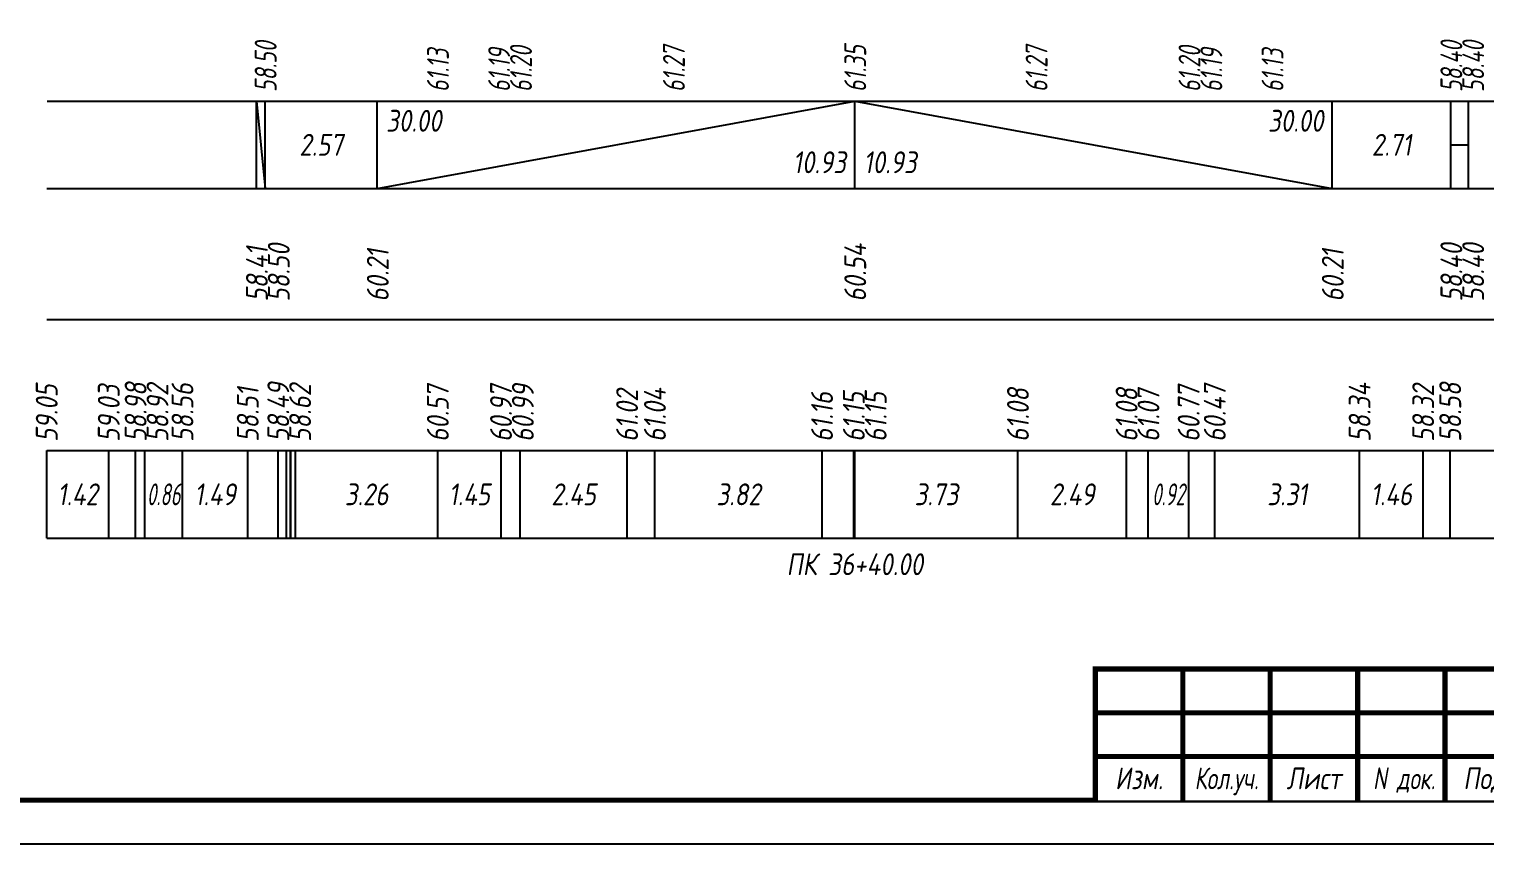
# Model space of a CAD drawing. Extents: x -717 to 1451, y -133302 to 233.
# Drawn here: x 77.9 to 244.5, y -57166.4 to -57073.2 of the extents above; entities that cross this region are included whole.
import ezdxf
from ezdxf.enums import TextEntityAlignment as Align

# ---------------------------------------------------------------- set-up
doc = ezdxf.new("R2010")
doc.units = 0
for name, color, linetype in [('Зарамочное оформление', 7, 'Continuous'), ('Код_510', 7, 'Continuous'), ('Код_514', 1, 'Continuous'), ('Код_516', 1, 'Continuous'), ('Подписи поперечников', 7, 'Continuous'), ('Таблица', 7, 'Continuous')]:
    doc.layers.add(name, color=color, linetype=linetype)
doc.styles.add('М', font='romand.shx', dxfattribs={"width": 0.8, "oblique": 10, "height": 2.5})

# ---------------------------------------------------------------- blocks, each defined once
blk = doc.blocks.new('Штамп')
at = {"linetype": 'Continuous'}
blk.add_wipeout([(199.95, -411.25), (384.95, -411.25), (384.95, -426.25), (199.95, -426.25)], dxfattribs=at).dxf.layer = 'Зарамочное оформление'
at = {"layer": 'Зарамочное оформление', "linetype": 'Continuous', "lineweight": -3, "const_width": 0.6, "flags": 128}
for points in [[(199.95, -426.25), (199.95, -411.25), (384.95, -411.25)], [(209.95, -411.25), (209.95, -426.25)], [(219.95, -411.25), (219.95, -426.25)], [(229.95, -411.25), (229.95, -426.25)], [(239.95, -411.25), (239.95, -426.25)], [(199.95, -416.25), (264.95, -416.25)], [(199.95, -421.25), (264.95, -421.25)]]:
    blk.add_lwpolyline(points, dxfattribs=at)
at = {"layer": 'Зарамочное оформление', "linetype": 'Continuous', "style": 'М', "oblique": 10}
for s, width, p in [('Изм.', 0.8, (204.95, -423.75)), ('Кол.уч.', 0.7, (214.95, -423.75)), ('Лист', 0.8, (224.95, -423.75)), ('N док.', 0.7, (235.28, -423.75)), ('Подпись', 0.8, (247.45, -423.75))]:
    blk.add_text(s, height=2.5, dxfattribs=dict(at, width=width)).set_placement(p, align=Align.MIDDLE_CENTER)
blk = doc.blocks.new('шифр')
blk.add_blockref('Штамп', (0, -56795))

msp = doc.modelspace()

# ---------------------------------------------------------------- linework, layer by layer
at = {"flags": 128}
msp.add_lwpolyline([(-30.054, -57166.421), (389.946, -57166.421), (389.946, -56869.421), (-30.054, -56869.421)], close=True, dxfattribs=at)
at = {"const_width": 0.6, "flags": 128}
msp.add_lwpolyline([(-10.054, -57161.421), (384.946, -57161.421), (384.946, -56874.421), (-10.054, -56874.421)], close=True, dxfattribs=at)
at = {"layer": 'Код_510'}
for p, q in [((79.946, -57131.421), (79.946, -57121.421)), ((87.045, -57131.421), (87.045, -57121.421)), ((90.124, -57131.421), (90.124, -57121.421)), ((91.19, -57131.421), (91.19, -57121.421)), ((95.484, -57131.421), (95.484, -57121.421)), ((102.956, -57131.421), (102.956, -57121.421)), ((106.448, -57131.421), (106.448, -57121.421)), ((107.4, -57131.421), (107.4, -57121.421)), ((107.852, -57131.421), (107.852, -57121.421)), ((107.894, -57131.421), (107.894, -57121.421)), ((108.4, -57131.421), (108.4, -57121.421)), ((124.703, -57131.421), (124.703, -57121.421)), ((131.932, -57131.421), (131.932, -57121.421)), ((134.134, -57131.421), (134.134, -57121.421)), ((146.359, -57131.421), (146.359, -57121.421)), ((149.547, -57131.421), (149.547, -57121.421)), ((168.671, -57131.421), (168.671, -57121.421)), ((172.307, -57131.421), (172.307, -57121.421)), ((172.416, -57131.421), (172.416, -57121.421)), ((191.088, -57131.421), (191.088, -57121.421)), ((203.524, -57131.421), (203.524, -57121.421)), ((206.003, -57131.421), (206.003, -57121.421)), ((210.624, -57131.421), (210.624, -57121.421)), ((213.614, -57131.421), (213.614, -57121.421)), ((230.187, -57131.421), (230.187, -57121.421)), ((237.463, -57131.421), (237.463, -57121.421)), ((240.558, -57131.421), (240.558, -57121.421))]:
    msp.add_line(p, q, dxfattribs=at)
at = {"layer": 'Код_516'}
for p, q in [((103.946, -57091.421), (103.946, -57081.421)), ((103.946, -57081.421), (104.946, -57091.421)), ((104.946, -57091.421), (104.946, -57081.421)), ((104.946, -57091.421), (104.946, -57081.421)), ((117.775, -57091.421), (117.775, -57081.421)), ((117.775, -57091.421), (172.416, -57081.421)), ((172.416, -57091.421), (172.416, -57081.421)), ((172.416, -57081.421), (227.058, -57091.421)), ((227.058, -57091.421), (227.058, -57081.421)), ((240.63, -57091.421), (240.63, -57081.421)), ((242.63, -57091.421), (242.63, -57081.421)), ((240.63, -57086.421), (242.63, -57086.421))]:
    msp.add_line(p, q, dxfattribs=at)
at = {"layer": 'Таблица'}
for p, q in [((80, -57081.421), (283.785, -57081.421)), ((79.946, -57091.421), (283.731, -57091.421)), ((79.946, -57106.421), (283.731, -57106.421)), ((79.946, -57121.421), (283.731, -57121.421)), ((79.946, -57131.421), (283.731, -57131.421))]:
    msp.add_line(p, q, dxfattribs=at)

# ---------------------------------------------------------------- texts
at = {"layer": 'Код_510', "style": 'М', "oblique": 10, "width": 0.8}
for s, p in [('59.05', (79.946, -57120.421)), ('59.03', (87.045, -57120.421)), ('58.98', (90.124, -57120.421)), ('58.92', (92.624, -57120.421)), ('58.56', (95.484, -57120.421)), ('58.51', (102.956, -57120.421)), ('58.49', (106.448, -57120.421)), ('58.62', (108.948, -57120.421)), ('60.57', (124.703, -57120.421)), ('60.97', (131.932, -57120.421)), ('60.99', (134.432, -57120.421)), ('61.02', (146.359, -57120.421)), ('61.04', (149.547, -57120.421)), ('61.15', (172.307, -57120.421)), ('61.15', (174.807, -57120.421)), ('61.08', (191.088, -57120.421)), ('61.08', (203.524, -57120.421)), ('61.07', (206.024, -57120.421)), ('60.77', (210.624, -57120.421)), ('60.47', (213.614, -57120.421)), ('58.34', (230.187, -57120.421)), ('58.32', (237.463, -57120.421)), ('58.58', (240.558, -57120.421)), ('61.16', (168.671, -57120.421))]:
    msp.add_text(s, height=2.5, rotation=90, dxfattribs=at).set_placement(p, align=Align.MIDDLE_LEFT)
at = {"layer": 'Код_510', "style": 'М', "oblique": 10}
for s, width, p in [('1.42', 0.8, (83.495, -57126.421)), ('0.86', 0.6, (93.337, -57126.421)), ('1.49', 0.8, (99.22, -57126.421)), ('3.26', 0.8, (116.552, -57126.421)), ('1.45', 0.8, (128.318, -57126.421)), ('2.45', 0.8, (140.247, -57126.421)), ('3.82', 0.8, (159.109, -57126.421)), ('3.73', 0.8, (181.752, -57126.421)), ('2.49', 0.8, (197.306, -57126.421)), ('0.92', 0.6, (208.313, -57126.421)), ('3.31', 0.8, (221.901, -57126.421)), ('1.46', 0.8, (233.825, -57126.421))]:
    msp.add_text(s, height=2.5, dxfattribs=dict(at, width=width)).set_placement(p, align=Align.MIDDLE_CENTER)
at = {"layer": 'Код_514', "style": 'М', "oblique": 10, "width": 0.7}
for s, p in [('58.50', (105, -57080.382)), ('58.40', (240.685, -57080.382)), ('58.40', (243.185, -57080.382)), ('61.13', (124.72, -57080.382)), ('61.19', (131.72, -57080.382)), ('61.20', (134.22, -57080.382)), ('61.27', (151.72, -57080.382)), ('61.35', (172.47, -57080.382)), ('61.27', (193.22, -57080.382)), ('61.20', (210.72, -57080.382)), ('61.19', (213.22, -57080.382)), ('61.13', (220.22, -57080.382))]:
    msp.add_text(s, height=2.5, rotation=90, dxfattribs=at).set_placement(p, align=Align.MIDDLE_LEFT)
at = {"layer": 'Код_516', "style": 'М', "oblique": 10, "width": 0.8}
msp.add_text('30.00', height=2.5, dxfattribs=at).set_placement((118.775, -57082.421), align=Align.TOP_LEFT)
msp.add_text('30.00', height=2.5, dxfattribs=at).set_placement((226.058, -57082.421), align=Align.TOP_RIGHT)
for s, p in [('2.57', (111.36, -57086.421)), ('2.71', (233.844, -57086.421))]:
    msp.add_text(s, height=2.5, dxfattribs=at).set_placement(p, align=Align.MIDDLE_CENTER)
msp.add_text('10.93', height=2.5, dxfattribs=at).set_placement((171.416, -57090.421), align=Align.BOTTOM_RIGHT)
msp.add_text('10.93', height=2.5, dxfattribs=at).set_placement((173.416, -57090.421), align=Align.BOTTOM_LEFT)
for s, p in [('58.41', (104, -57104.371)), ('58.50', (106.5, -57104.371)), ('60.54', (172.47, -57104.371)), ('58.40', (240.685, -57104.371)), ('58.40', (243.185, -57104.371)), ('60.21', (117.829, -57104.371)), ('60.21', (227.112, -57104.371))]:
    msp.add_text(s, height=2.5, rotation=90, dxfattribs=at).set_placement(p, align=Align.MIDDLE_LEFT)
at = {"layer": 'Подписи поперечников', "style": 'М', "oblique": 10, "width": 0.8}
msp.add_text('ПК 36+40.00', height=2.5, dxfattribs=at).set_placement((172.416, -57136.421), align=Align.BOTTOM_CENTER)

# ---------------------------------------------------------------- next in the draw order: block references
msp.add_blockref('шифр', (0, 59.829))

doc.saveas('drawing.dxf')
